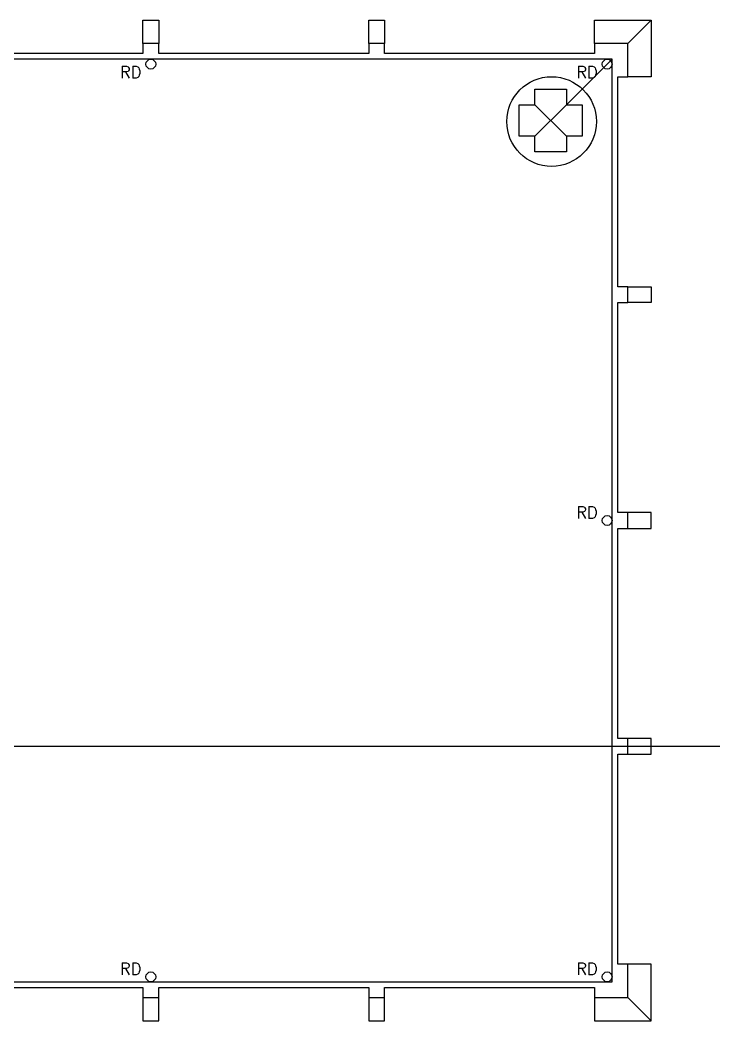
# Model space of a CAD drawing. Header units: inches. Extents: x 68509 to 118759, y -70653 to -42503.
# Drawn here: x 100926 to 118759, y -68003 to -42503 of the extents above; entities that cross this region are included whole.
import ezdxf

# ---------------------------------------------------------------- set-up
doc = ezdxf.new("R2010")
doc.units = ezdxf.units.IN
doc.header["$MEASUREMENT"] = 0
doc.layers.add('M-X-BKGD', color=8, linetype='Continuous')
doc.styles.add('SIMS', font='simplex.shx')

msp = doc.modelspace()

# ---------------------------------------------------------------- linework, layer by layer
at = {"layer": 'M-X-BKGD'}
for p, q in [((116409, -43103), (117009, -42503)), ((116009, -43503), (114846, -44665)), ((116009, -43503), (114846, -44665)), ((114846, -44665), (114046, -45465)), ((114046, -44665), (114846, -45465)), ((116409, -67403), (117009, -68003))]:
    msp.add_line(p, q, dxfattribs=at)
at = {"layer": 'M-X-BKGD', "ltscale": 0.2}
msp.add_line((98509, -61003), (118759, -61003), dxfattribs=at)
at = {"layer": 'M-X-BKGD'}
for points in [[(104059, -43103), (104059, -42503), (104459, -42503), (104459, -43103)], [(109809, -43103), (109809, -42503), (110209, -42503), (110209, -43103)], [(115559, -43103), (115559, -42503), (117009, -42503), (117009, -43953), (116409, -43953)], [(98809, -67153), (104059, -67153), (104059, -67403), (104459, -67403), (104459, -67153), (109809, -67153), (109809, -67403), (110209, -67403), (110209, -67153), (115559, -67153), (115559, -67403), (116409, -67403), (116409, -66553), (116159, -66553), (116159, -61203), (116409, -61203), (116409, -60803), (116159, -60803), (116159, -55453), (116409, -55453), (116409, -55053), (116159, -55053), (116159, -49703), (116409, -49703), (116409, -49303), (116159, -49303), (116159, -43953), (116409, -43953), (116409, -43103), (115559, -43103), (115559, -43353), (110209, -43353), (110209, -43103), (109809, -43103), (109809, -43353), (104459, -43353), (104459, -43103), (104059, -43103), (104059, -43353), (98809, -43353)], [(98809, -67003), (116009, -67003), (116009, -43503), (98809, -43503)], [(116409, -49303), (117009, -49303), (117009, -49703), (116409, -49703)], [(116409, -55453), (117009, -55453), (117009, -55053), (116409, -55053)], [(116409, -61203), (117009, -61203), (117009, -60803), (116409, -60803)], [(115559, -67403), (115559, -68003), (117009, -68003), (117009, -66553), (116409, -66553)], [(104059, -67403), (104059, -68003), (104459, -68003), (104459, -67403)], [(109809, -67403), (109809, -68003), (110209, -68003), (110209, -67403)]]:
    msp.add_lwpolyline(points, dxfattribs=at)
msp.add_lwpolyline([(115246, -44665), (115246, -45465), (114846, -45465), (114846, -45865), (114046, -45865), (114046, -45465), (113646, -45465), (113646, -44665), (114046, -44665), (114046, -44265), (114846, -44265), (114846, -44665)], close=True, dxfattribs=at)
for centre, radius in [((104259, -43628), 125), ((115884, -43628), 125), ((114469, -45090), 1142), ((115884, -55253), 125), ((104259, -66878), 125), ((115884, -66878), 125)]:
    msp.add_circle(centre, radius, dxfattribs=at)

# ---------------------------------------------------------------- texts
at = {"layer": 'M-X-BKGD', "style": 'SIMS'}
for p in [(103475, -43982), (115100, -43982), (115100, -55199), (103475, -66824), (115100, -66824)]:
    msp.add_text('RD', height=300, dxfattribs=at).set_placement(p)

doc.saveas('drawing.dxf')
